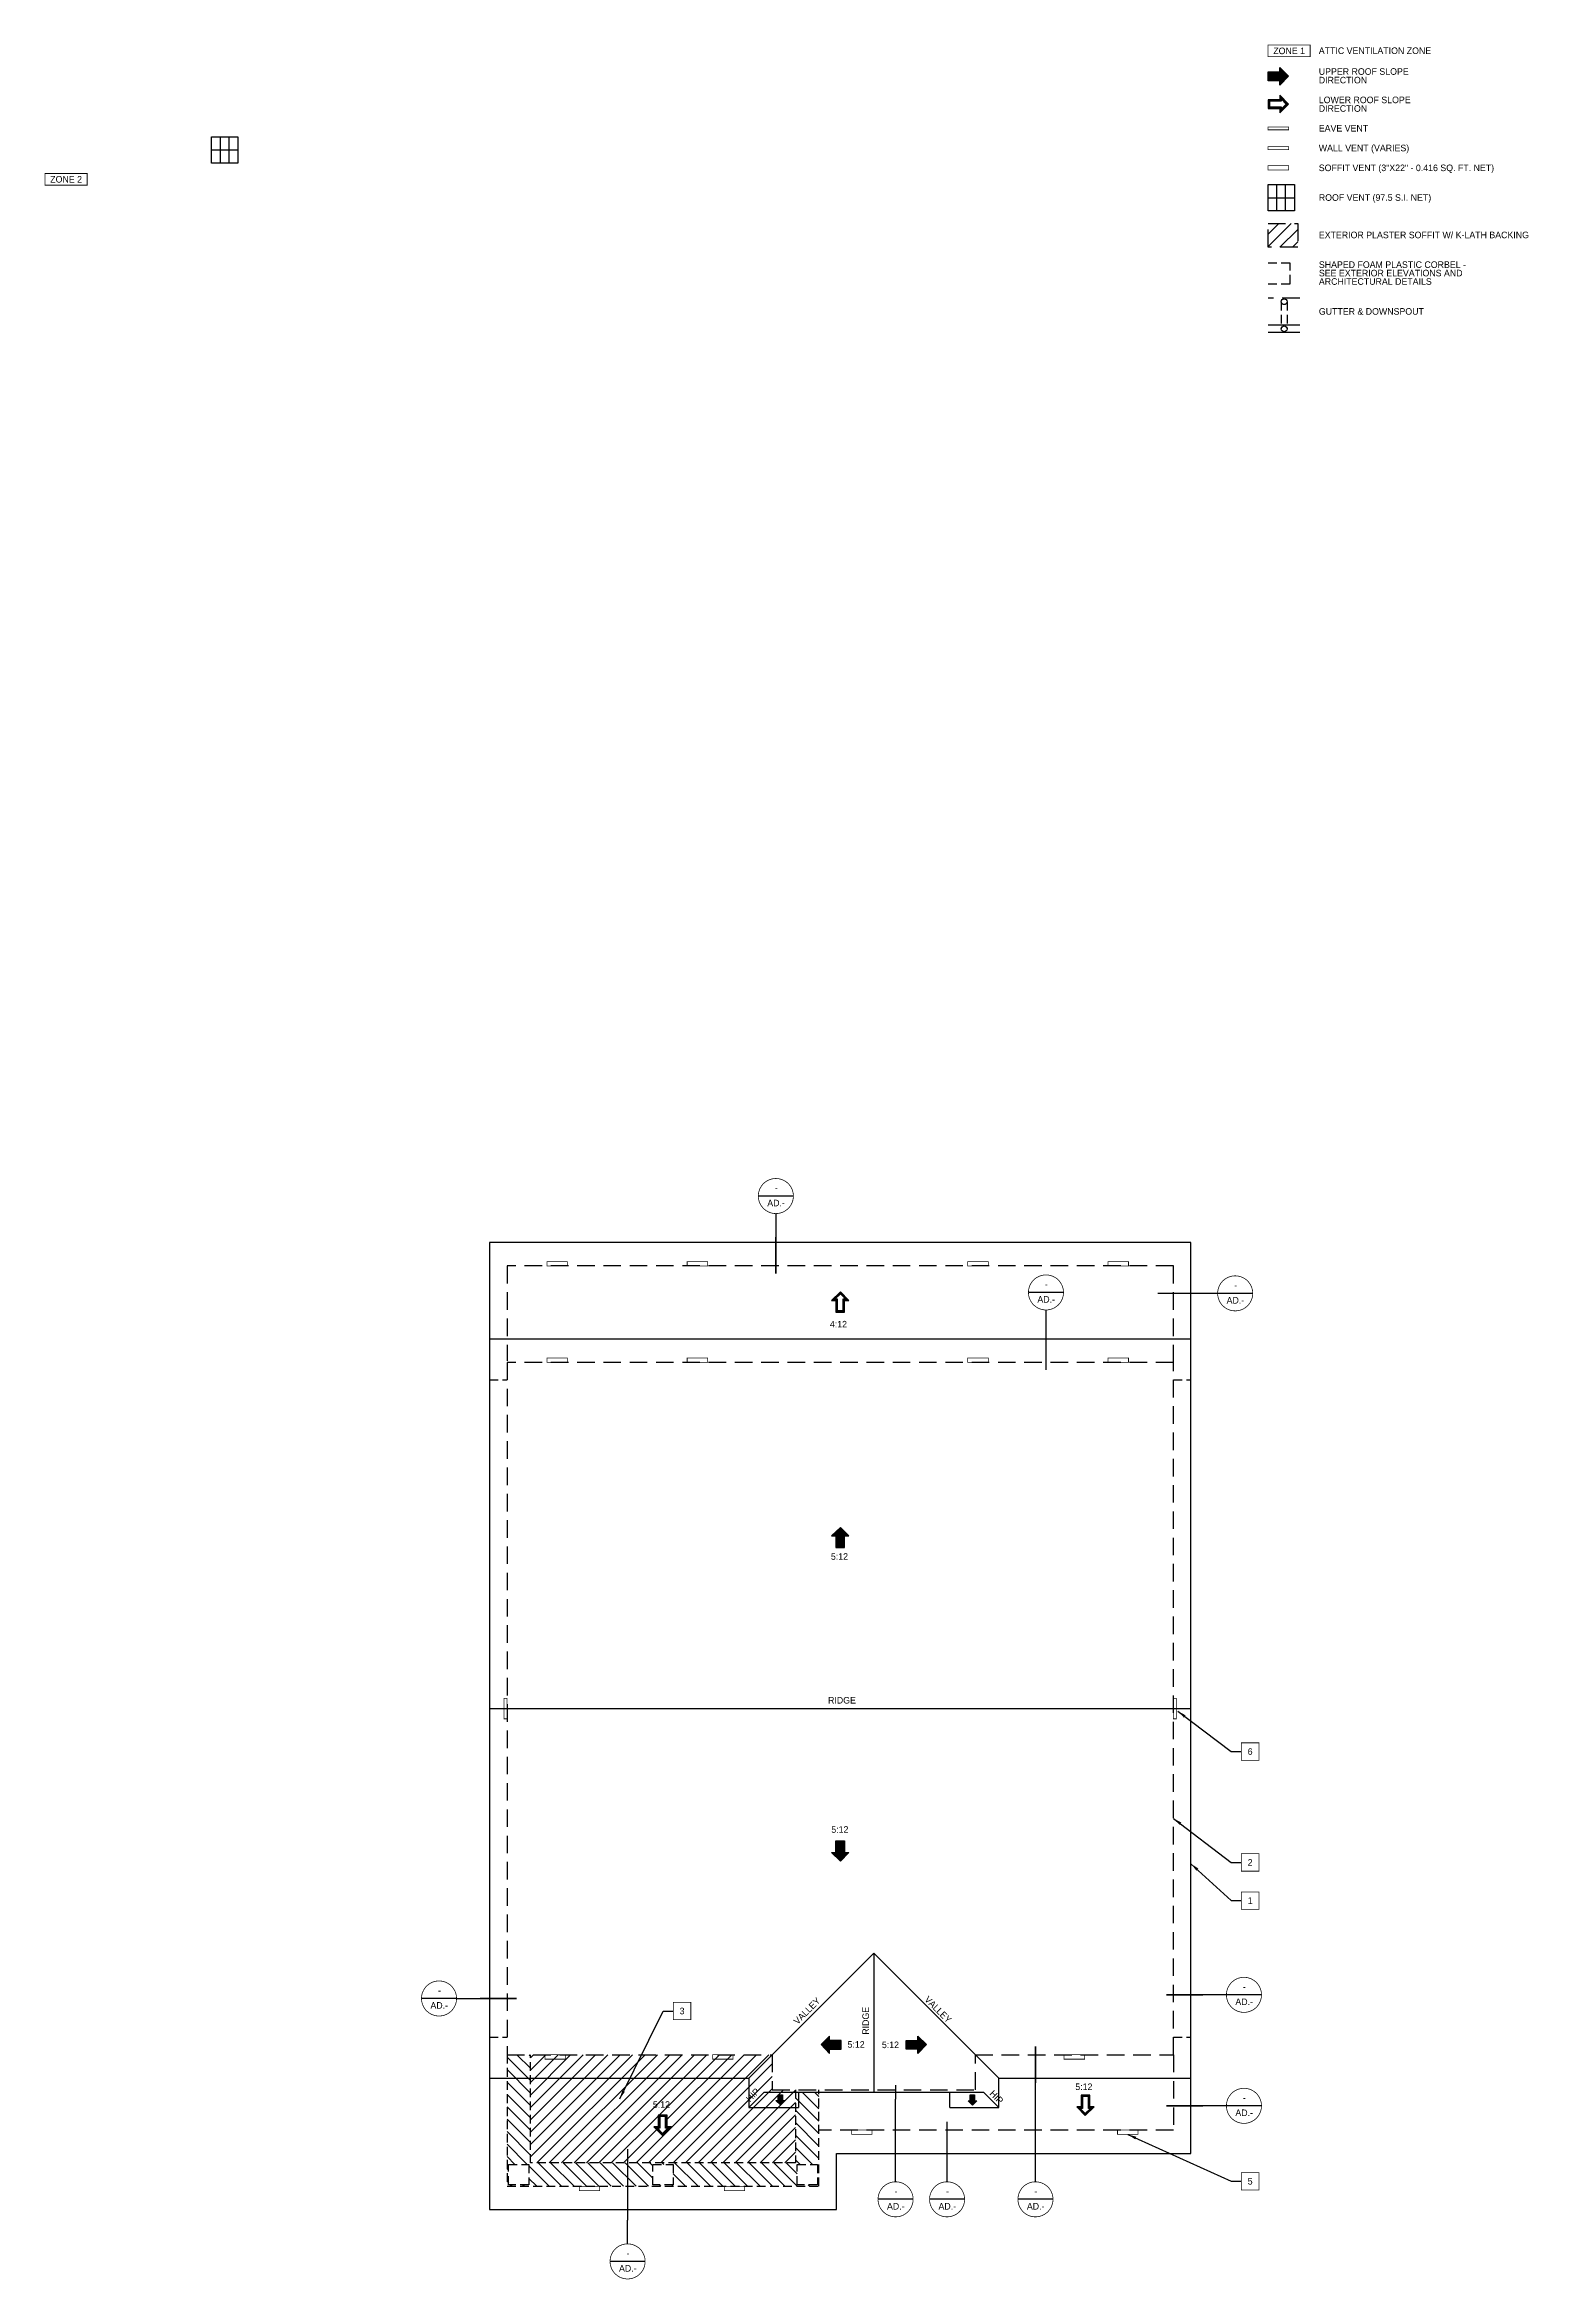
# Model space of a CAD drawing. Extents: x -1728 to 1117, y -1152 to 401.
# Drawn here: x 102 to 1117, y -1129 to 401 of the extents above; entities that cross this region are included whole.
import ezdxf

# ---------------------------------------------------------------- set-up
doc = ezdxf.new("R2010")
doc.units = 0
doc.header["$LTSCALE"] = 48
doc.header["$MEASUREMENT"] = 0
doc.linetypes.add('HIDDEN', pattern=[0.375, 0.25, -0.125])
doc.linetypes.add('HIDDEN2', pattern=[0.1875, 0.125, -0.0625])
for name, color, linetype in [('A-BLDG-BLW', 8, 'HIDDEN2'), ('A-GUTTER', 40, 'CONTINUOUS'), ('A-HATCH', 40, 'CONTINUOUS'), ('A-RF-CORBEL', 142, 'HIDDEN2'), ('A-RF-ROOF', 242, 'CONTINUOUS'), ('A-RF-WALL', 42, 'HIDDEN'), ('A-ROOF-WALL', 42, 'HIDDEN'), ('A-SYM', 2, 'CONTINUOUS'), ('A-SYM-TEXT', 3, 'CONTINUOUS'), ('A-SYMTEXT', 2, 'CONTINUOUS'), ('A-TEXT', 3, 'CONTINUOUS')]:
    doc.layers.add(name, color=color, linetype=linetype)
doc.styles.get("Standard").update_dxf_attribs({"font": 'ERASMD.TTF', "height": 4.5})
doc.dimstyles.new('ARROW$7', dxfattribs={"dimscale": 48, "dimtxt": 0.18, "dimasz": 0.125, "dimexe": 0.1875, "dimexo": 0.0625, "dimgap": 0.09375, "dimtad": 1, "dimdec": 4, "dimzin": 3, "dimdsep": 46, "dimlunit": 4, "dimtxsty": 'Standard', "dimcen": 0.09375, "dimdle": 0.125, "dimclrd": 7, "dimclre": 7, "dimclrt": 7, "dimadec": 0, "dimazin": 0, "dimtfac": 1, "dimtdec": 4, "dimtofl": 0, "dimtmove": 2, "dimatfit": 3, "dimfxl": 1, "dimfrac": 2, "dimtolj": 1, "dimtzin": 0, "dimarcsym": 0})
pattern_1 = [(135, (-9425.10935584799, 42603.54012842233), (-4.242640687119286, -4.242640687119285), [])]

# ---------------------------------------------------------------- blocks, each defined once
blk = doc.blocks.new('ROOF ARROW 1')
at = {"layer": 'A-SYM-TEXT'}
h = blk.add_hatch(color=256, dxfattribs=at)
h.paths.add_polyline_path([(-8, 3), (-8, 6.000000000007276), (-13.84451850976257, 0.1554814902119688), (-8, -5.999999999992724), (-7.999999999998181, -3), (0, -3), (0, 3)])
h.paths.add_polyline_path([(-1, 2), (-1, -2), (-9, -2), (-9.000000000001819, -3.494470869867655), (-12.44839124063583, 0.1373951969799236), (-8.999999999998181, 3.585786437615752), (-9.000000000001819, 2)], flags=16)
blk.add_lwpolyline([(-13.8445185097662, 0.1554814902192447), (-8, -6), (-8, -3), (0, -3), (0, 3), (-8, 3), (-8, 6), (-13.8445185097662, 0.1554814902192447)], dxfattribs=at)
blk.add_lwpolyline([(-12.44839124063583, 0.1373951969799236), (-9, -3.494470869874931), (-9, -2), (-1, -2), (-1, 2), (-9, 2), (-9, 3.585786437623028)], close=True, dxfattribs=at)

msp = doc.modelspace()

# ---------------------------------------------------------------- hatches: boundary and pattern name
at = {"layer": 'A-HATCH'}
h = msp.add_hatch(dxfattribs=at)
h.set_pattern_fill('ANSI31,_O', color=256, scale=48)
h.set_pattern_definition([(45, (-13922.41071993198, 45052.51682765954), (-4.242640687119285, 4.242640687119286), [])])
h.paths.add_polyline_path([(959.2207709028917, 278.2030226237512), (938.9565797448922, 278.2030226237512), (938.9565797448922, 261.9849025771509), (959.2207709028917, 261.9849025771509)])
h = msp.add_hatch(dxfattribs=at)
h.set_pattern_fill('ANSI31,_O', color=256, scale=48, angle=90)
h.set_pattern_definition(pattern_1)
h.paths.add_polyline_path([(434.1194349827492, -991.4659181691295), (434.1194349827492, -975.4659181691295), (418.1194349823727, -975.4659181691368), (418.1194349823782, -991.4659181691295)])
h.paths.add_polyline_path([(434.1194349827456, -991.4659181691222), (418.11943498238, -991.4659181691295), (418.1194349824018, -1065.465918169304), (631.6194349818525, -1065.465918169231), (631.619434981827, -1000.965918169268), (617.6194349823472, -1000.965918169275), (617.6194349823472, -1011.465918169275), (615.6194349818325, -1011.465918169275), (615.6194349818452, -1049.465918169231), (434.1194349827492, -1049.465918169304)])
h.paths.add_polyline_path([(433.1194349825582, -1050.465918169275), (433.1194349825582, -1064.465918169275), (419.119434983626, -1064.465918169275), (419.1194349836242, -1050.465918169275)], flags=16)
h.paths.add_polyline_path([(517.8694349830894, -1050.465918169282), (531.8694349820253, -1050.465918169275), (531.8694349820234, -1064.465918169275), (517.8694349830894, -1064.465918169275)], flags=16)
h.paths.add_polyline_path([(616.6194349826437, -1050.465918169282), (630.6194349815541, -1050.465918169282), (630.6194349815541, -1064.465918169268), (616.6194349826219, -1064.46591816929)], flags=16)
h = msp.add_hatch(dxfattribs=at)
h.set_pattern_fill('ANSI31,_O', color=256, scale=48)
h.set_pattern_definition([(45, (-9425.10935584799, 42603.54012842233), (-4.242640687119285, 4.242640687119286), [])])
h.paths.add_polyline_path([(615.6194349818325, -1011.465918169282), (583.6194349823982, -1011.465918169268), (583.6194349823982, -991.4659181691222), (434.1194349827492, -991.4659181691222), (434.1194349827474, -1049.465918169304), (615.6194349818452, -1049.465918169231)])
h.paths.add_polyline_path([(530.3238384583419, -1024.786700623632), (524.4793199485539, -1030.631219133391), (518.3238384583419, -1024.786700623625), (521.3238384583401, -1024.786700623625), (521.3238384583401, -1016.786700623625), (527.3238384583401, -1016.786700623625), (527.3238384583401, -1024.786700623625)], flags=16)
h.paths.add_polyline_path([(615.6194349818288, -1000.965918169282), (594.1194349824091, -1000.965918169275), (583.6194349823963, -1011.465918169275), (615.6194349818325, -1011.465918169275)], flags=17)
h.paths.add_polyline_path([(599.6194349823982, -975.4659181691222), (583.6194349823982, -991.4659181691295), (583.6194349823982, -1011.465918169268), (594.1194349823945, -1000.965918169275), (615.619434981827, -1000.965918169275), (615.619434981827, -999.465918169275), (599.6194349823982, -999.465918169275)])
h.paths.add_polyline_path([(599.6194349823854, -975.4659181691295), (434.1194349827492, -975.4659181691295), (434.1194349827492, -991.4659181691295), (583.6194349823872, -991.4659181691295)])
h.paths.add_polyline_path([(584.2987458827047, -1009.712519102575), (593.1931390374848, -1000.818125947791), (588.4131749007029, -996.0381618110168), (579.5187817459228, -1004.932554965801)], flags=24)
h = msp.add_hatch(dxfattribs=at)
h.set_pattern_fill('ANSI31,_O', color=256, scale=48, angle=90)
h.set_pattern_definition(pattern_1)
h.paths.add_polyline_path([(617.619434982349, -1000.965918169275), (615.619434981827, -1000.965918169275), (615.6194349818325, -1011.465918169275), (617.6194349823472, -1011.465918169275)])
at = {"layer": 'A-SYM-TEXT'}
for points in [[(952.801098254673, 379.0954529189876), (946.9565797448922, 372.9399714287974), (946.9565797448922, 375.9399714287974), (938.9565797448922, 375.9399714287974), (938.9565797448922, 378.9399714287974), (938.9565797448922, 381.9399714287974), (946.9565797448922, 381.9399714287974), (946.9565797448922, 384.9399714287974)], [(646.2749164725665, -614.408860586218), (640.1194349823472, -620.2533790959988), (643.1194349823472, -620.2533790959988), (643.1194349823472, -628.2533790959988), (646.1194349823472, -628.2533790959988), (649.1194349823472, -628.2533790959988), (649.1194349823472, -620.2533790959988), (652.1194349823472, -620.2533790959988)], [(646.2749164725665, -842.8467228062782), (640.1194349823472, -837.0022042964974), (643.1194349823472, -837.0022042964974), (643.1194349823472, -829.0022042964974), (646.1194349823472, -829.0022042964974), (649.1194349823472, -829.0022042964974), (649.1194349823472, -837.0022042964974), (652.1194349823472, -837.0022042964974)], [(633.0270673355517, -968.5234622653934), (638.8715858453324, -974.6789437556126), (638.8715858453324, -971.6789437556126), (646.8715858453324, -971.6789437556126), (646.8715858453324, -968.6789437556126), (646.8715858453324, -965.6789437556126), (638.8715858453324, -965.6789437556126), (638.8715858453324, -962.6789437556126)], [(705.2118026292846, -968.5234622653934), (699.3672841195039, -974.6789437556126), (699.3672841195039, -971.6789437556126), (691.3672841195039, -971.6789437556126), (691.3672841195039, -968.6789437556126), (691.3672841195039, -965.6789437556126), (699.3672841195039, -965.6789437556126), (699.3672841195039, -962.6789437556126)], [(605.2027492669276, -1009.685789006549), (602.125008521818, -1006.763529751659), (603.625008521818, -1006.763529751659), (603.625008521818, -1002.763529751659), (605.125008521818, -1002.763529751659), (606.625008521818, -1002.763529751659), (606.625008521818, -1006.763529751659), (608.125008521818, -1006.763529751659)], [(736.7140299800285, -1009.851140254816), (733.6362892349189, -1006.928880999925), (735.1362892349189, -1006.928880999925), (735.1362892349189, -1002.928880999925), (736.6362892349189, -1002.928880999925), (738.1362892349189, -1002.928880999925), (738.1362892349189, -1006.928880999925), (739.6362892349189, -1006.928880999925)]]:
    msp.add_hatch(color=7, dxfattribs=at).paths.add_polyline_path(points)

# ---------------------------------------------------------------- linework, layer by layer
at = {"layer": 'A-BLDG-BLW'}
for points in [[(418.1194349823727, -975.4659181691295), (418.1194349824036, -1065.465918169304), (631.6194349818525, -1065.465918169231), (631.619434981827, -999.465918169275)], [(615.619434981827, -999.465918169275), (615.6194349818452, -1049.465918169231), (434.1194349827492, -1049.465918169304), (434.1194349827492, -975.4659181691295)]]:
    msp.add_lwpolyline(points, dxfattribs=at)
at = {"layer": 'A-GUTTER', "linetype": 'HIDDEN2'}
for p, q in [((947.9530997214497, 224.659934335763), (947.9530997214497, 206.0465082090486)), ((951.9530997214497, 224.659934335763), (951.9530997214497, 206.0465082090486))]:
    msp.add_line(p, q, dxfattribs=at)
at = {"layer": 'A-GUTTER'}
for p, q in [((960.5980675924111, 208.5465082090486), (938.9565797448922, 208.5465082090486)), ((960.5980675924111, 203.5465082090486), (938.9565797448922, 203.5465082090486))]:
    msp.add_line(p, q, dxfattribs=at)
for centre in [(949.9530997214497, 224.659934335763), (949.9530997214497, 206.0465082090486)]:
    msp.add_circle(centre, 2, dxfattribs=at)
at = {"layer": 'A-RF-CORBEL'}
msp.add_lwpolyline([(938.9565797448922, 236.9490559994556), (953.9565797448959, 236.9490559994556), (953.9565797448922, 250.9490559994556), (938.9565797448922, 250.9490559994556)], dxfattribs=at)
at = {"layer": 'A-RF-ROOF', "linetype": 'HIDDEN2'}
for p, q in [((406.1194349823763, -513.4659181693332), (418.11943498246, -513.465918169406)), ((874.1194349824236, -513.4659181693623), (886.1194349825073, -513.4659181694351)), ((406.11943498238, -963.4659181691295), (418.1194349824636, -963.4659181692023)), ((874.11943498242, -963.4659181685474), (886.1194349825037, -963.4659181686202))]:
    msp.add_line(p, q, dxfattribs=at)
at = {"layer": 'A-RF-ROOF'}
for p, q in [((406.11943498238, -738.4659181692314), (886.1194349823309, -738.4659181692314)), ((669.1194349824182, -905.9659181691004), (583.6194349823982, -991.4659181691295)), ((669.1194349824182, -905.9659181691004), (754.6194349824382, -991.4659181691295)), ((669.1194349824182, -905.9659181691004), (669.1194349824182, -1000.965918169275)), ((594.1194349824054, -1000.965918169275), (583.6194349823982, -1011.465918169275)), ((594.1194349824054, -1000.965918169275), (744.1194349824309, -1000.965918169275)), ((617.6194349823472, -1000.965918169275), (617.6194349823472, -1011.465918169275)), ((721.1194349821872, -1011.465918169275), (721.1194349821872, -1000.965918169275)), ((744.1194349824309, -1000.965918169275), (754.6194349824382, -1011.465918169275))]:
    msp.add_line(p, q, dxfattribs=at)
for points in [[(886.1194349823636, -513.4659181693478), (886.1194349823636, -513.4659181693623), (886.1194349823054, -419.4659181683437), (406.1194349823836, -419.465918168562), (406.1194349823782, -513.4659181693332), (406.1194349823782, -513.4659181693332)], [(886.1194349823454, -485.465918169115), (406.11943498238, -485.4659181693041), (406.11943498238, -991.4659181691295), (583.6194349823982, -991.4659181691295), (583.6194349823982, -1011.465918169275), (617.6194349823472, -1011.465918169275)], [(721.1194349821872, -1011.465918169275), (754.6194349824345, -1011.465918169275), (754.6194349824382, -991.4659181691295), (886.1194349824345, -991.4659181691441), (886.1194349822272, -485.465918169115)], [(406.1194349823818, -963.4659181691295), (406.1194349823818, -963.4659181691295), (406.1194349824164, -1081.465918169304), (643.6194349818561, -1081.465918169304), (643.6194349818434, -1042.965918169333), (886.1194349824309, -1042.965918169333), (886.1194349824382, -963.4659181691441), (886.1194349824382, -963.4659181691441)]]:
    msp.add_lwpolyline(points, dxfattribs=at)
at = {"layer": 'A-RF-WALL'}
for p, q in [((874.1194349820707, -435.4659181683292), (418.1194349823763, -435.4659181686347)), ((418.1194349823763, -435.4659181686347), (418.11943498242, -500.4659181692605)), ((874.1194349824164, -501.4659181691004), (874.1194349820707, -435.4659181683292)), ((874.1194349824164, -501.4659181691004), (418.1194349823727, -501.4659181693332)), ((418.1194349823727, -501.4659181693332), (418.1194349823727, -975.4659181691295)), ((874.1194349824564, -975.4659181691441), (874.1194349822144, -501.4659181691004)), ((418.1194349823727, -975.4659181691295), (599.6194349823982, -975.4659181691295)), ((599.6194349823982, -975.4659181691295), (599.6194349823982, -999.465918169275)), ((738.6194349824345, -999.465918169275), (738.6194349824345, -975.4659181691295)), ((738.6194349824345, -975.4659181691295), (874.1194349824564, -975.4659181691441)), ((599.6194349823982, -999.465918169275), (738.6194349824345, -999.465918169275))]:
    msp.add_line(p, q, dxfattribs=at)
msp.add_lwpolyline([(938.9565797448922, 278.2030226237512), (959.2207709028917, 278.2030226237512), (959.2207709028917, 261.9849025771509), (938.9565797448922, 261.9849025771509)], close=True, dxfattribs=at)
msp.add_lwpolyline([(874.1194349824309, -975.4659181691441), (874.1194349824309, -1026.965918169246), (631.6194349818379, -1026.965918169333)], dxfattribs=at)
at = {"layer": 'A-RF-WALL', "linetype": 'HIDDEN2'}
for points in [[(419.1194349836242, -1050.465918169275), (433.1194349825582, -1050.465918169275), (433.1194349825582, -1064.465918169275), (419.1194349836242, -1064.465918169275)], [(517.8694349830894, -1050.465918169275), (531.8694349820234, -1050.465918169275), (531.8694349820234, -1064.465918169275), (517.8694349830894, -1064.465918169275)], [(616.6194349826201, -1050.465918169275), (630.6194349815541, -1050.465918169275), (630.6194349815541, -1064.465918169275), (616.6194349826201, -1064.465918169275)]]:
    msp.add_lwpolyline(points, close=True, dxfattribs=at)
at = {"layer": 'A-ROOF-WALL'}
msp.add_line((960.5980675924111, 227.159934335763), (938.9565797448922, 227.159934335763), dxfattribs=at)
at = {"layer": 'A-SYM', "linetype": 'Continuous'}
for p, q in [((221.9949672383045, 319.5296741059392), (221.9949672383045, 337.5296741059392)), ((227.9949672383045, 319.5296741059392), (227.9949672383045, 337.5296741059392)), ((215.9949672383045, 328.5296741059392), (233.9949672383045, 328.5296741059392)), ((938.9565797448922, 295.7939624541286), (956.9565797448922, 295.7939624541286)), ((944.9565797448922, 286.7939624541286), (944.9565797448922, 304.7939624541286)), ((950.9565797448922, 286.7939624541286), (950.9565797448922, 304.7939624541286))]:
    msp.add_line(p, q, dxfattribs=at)
at = {"layer": 'A-SYM', "const_width": 0.5}
for points in [[(938.9565797448922, 392.346204933212), (938.9565797448922, 400.346204933212), (967.756444968767, 400.346204933212), (967.756444968767, 392.346204933212)], [(102.0177919757516, 304.4160794399904), (102.0177919757516, 312.4160794399904), (130.8176571996264, 312.4160794399904), (130.8176571996264, 304.4160794399904)], [(938.9565797448922, 314.8347280787675), (938.9565797448922, 317.8347280787675), (952.9565797448922, 317.8347280787675), (952.9565797448922, 314.8347280787675)], [(445.4140366250867, -435.4659181689185), (445.4140366250867, -432.4659181689185), (459.4140366250867, -432.4659181689185), (459.4140366250867, -435.4659181689185)], [(541.4140366250867, -435.4659181689185), (541.4140366250867, -432.4659181689185), (555.4140366250867, -432.4659181689185), (555.4140366250867, -435.4659181689185)], [(733.4140366250867, -435.4659181689185), (733.4140366250867, -432.4659181689185), (747.4140366250867, -432.4659181689185), (747.4140366250867, -435.4659181689185)], [(829.4140366250867, -435.4659181689185), (829.4140366250867, -432.4659181689185), (843.4140366250867, -432.4659181689185), (843.4140366250867, -435.4659181689185)], [(445.4140366251304, -501.4659181691659), (445.4140366251304, -498.4659181691659), (459.4140366251304, -498.4659181691659), (459.4140366251304, -501.4659181691659)], [(541.4140366251304, -501.4659181691659), (541.4140366251304, -498.4659181691659), (555.4140366251304, -498.4659181691659), (555.4140366251304, -501.4659181691659)], [(733.4140366251304, -501.4659181691659), (733.4140366251304, -498.4659181691659), (747.4140366251304, -498.4659181691659), (747.4140366251304, -501.4659181691659)], [(829.4140366251304, -501.4659181691659), (829.4140366251304, -498.4659181691659), (843.4140366251304, -498.4659181691659), (843.4140366251304, -501.4659181691659)], [(444.0307505056862, -978.4659181691222), (444.0307505056862, -975.4659181691222), (458.0307505056862, -975.4659181691222), (458.0307505056862, -978.4659181691222)], [(558.796155319551, -978.4659181691368), (558.796155319551, -975.4659181691368), (572.796155319551, -975.4659181691368), (572.796155319551, -978.4659181691368)], [(799.3694349824455, -978.4659181691368), (799.3694349824455, -975.4659181691368), (813.3694349824455, -975.4659181691368), (813.3694349824455, -978.4659181691368)], [(653.9612167278847, -1029.965918169326), (653.9612167278847, -1026.965918169326), (667.9612167278847, -1026.965918169326), (667.9612167278847, -1029.965918169326)], [(835.8806762184558, -1029.96591816926), (835.8806762184558, -1026.96591816926), (849.8806762184558, -1026.96591816926), (849.8806762184558, -1029.96591816926)], [(467.5658522690374, -1068.465918169282), (467.5658522690374, -1065.465918169282), (481.5658522690374, -1065.465918169282), (481.5658522690374, -1068.465918169282)], [(566.755094618713, -1068.465918169253), (566.755094618713, -1065.465918169253), (580.755094618713, -1065.465918169253), (580.755094618713, -1068.465918169253)]]:
    msp.add_lwpolyline(points, close=True, dxfattribs=at)
at = {"layer": 'A-SYM', "linetype": 'Continuous'}
for points in [[(215.9949672383045, 337.5296741059392), (233.9949672383045, 337.5296741059392), (233.9949672383045, 319.5296741059392), (215.9949672383045, 319.5296741059392)], [(938.9565797448922, 304.7939624541286), (956.9565797448922, 304.7939624541286), (956.9565797448922, 286.7939624541286), (938.9565797448922, 286.7939624541286)]]:
    msp.add_lwpolyline(points, close=True, dxfattribs=at)
at = {"layer": 'A-SYM', "linetype": 'Continuous', "const_width": 0.5}
msp.add_lwpolyline([(938.9565797448922, 342.3321627173827), (938.9565797448922, 344.3321627173827), (952.9565797448922, 344.3321627173827), (952.9565797448922, 342.3321627173827)], close=True, dxfattribs=at)
at = {"layer": 'A-SYM', "linetype": 'HIDDEN2', "const_width": 0.5}
for points in [[(938.9565797448922, 328.8208977871946), (938.9565797448922, 330.8208977871946), (952.9565797448922, 330.8208977871946), (952.9565797448922, 328.8208977871946)], [(416.1194349822308, -745.4659181691222), (418.1194349822308, -745.4659181691222), (418.1194349822308, -731.4659181691222), (416.1194349822308, -731.4659181691222)], [(876.1194349824782, -745.4659181691222), (874.1194349824782, -745.4659181691222), (874.1194349824782, -731.4659181691222), (876.1194349824782, -731.4659181691222)]]:
    msp.add_lwpolyline(points, close=True, dxfattribs=at)
at = {"layer": 'A-SYM', "color": 1, "const_width": 0.5}
for points in [[(920.6738983437444, -761.9133072705135), (932.6738983437444, -761.9133072705135), (932.6738983437444, -773.9133072705135), (920.6738983437444, -773.9133072705135)], [(920.6738983435334, -837.7556283313079), (932.6738983435334, -837.7556283313079), (932.6738983435334, -849.7556283313079), (920.6738983435334, -849.7556283313079)], [(920.6738983435334, -863.9282067636141), (932.6738983435334, -863.9282067636141), (932.6738983435334, -875.9282067636141), (920.6738983435334, -875.9282067636141)], [(531.9257461532852, -939.4902580779071), (543.9257461532852, -939.4902580779071), (543.9257461532852, -951.4902580779071), (531.9257461532852, -951.4902580779071)], [(920.6738983435334, -1056.085915169568), (932.6738983435334, -1056.085915169568), (932.6738983435334, -1068.085915169568), (920.6738983435334, -1068.085915169568)]]:
    msp.add_lwpolyline(points, close=True, dxfattribs=at)
at = {"layer": 'A-SYM-TEXT', "color": 7}
for points in [[(952.801098254673, 379.0954529189876), (946.9565797448922, 372.9399714287974), (946.9565797448922, 375.9399714287974), (938.9565797448922, 375.9399714287974), (938.9565797448922, 381.9399714287974), (946.9565797448922, 381.9399714287974), (946.9565797448922, 384.9399714287974), (952.801098254673, 379.0954529189876)], [(646.2749164725665, -614.4088605862325), (640.1194349823472, -620.2533790959988), (643.1194349823472, -620.2533790959988), (643.1194349823472, -628.2533790959988), (649.1194349823472, -628.2533790959988), (649.1194349823472, -620.2533790959988), (652.1194349823472, -620.2533790959988), (646.2749164725665, -614.4088605862325)], [(646.2749164725665, -842.8467228062636), (640.1194349823472, -837.0022042964974), (643.1194349823472, -837.0022042964974), (643.1194349823472, -829.0022042964974), (649.1194349823472, -829.0022042964974), (649.1194349823472, -837.0022042964974), (652.1194349823472, -837.0022042964974), (646.2749164725665, -842.8467228062636)], [(633.0270673355662, -968.5234622653934), (638.8715858453324, -974.6789437556126), (638.8715858453324, -971.6789437556126), (646.8715858453324, -971.6789437556126), (646.8715858453324, -965.6789437556126), (638.8715858453324, -965.6789437556126), (638.8715858453324, -962.6789437556126), (633.0270673355662, -968.5234622653934)], [(705.2118026292701, -968.5234622653934), (699.3672841195039, -974.6789437556126), (699.3672841195039, -971.6789437556126), (691.3672841195039, -971.6789437556126), (691.3672841195039, -965.6789437556126), (699.3672841195039, -965.6789437556126), (699.3672841195039, -962.6789437556126), (705.2118026292701, -968.5234622653934)], [(605.2027492669276, -1009.685789006542), (602.125008521818, -1006.763529751659), (603.625008521818, -1006.763529751659), (603.625008521818, -1002.763529751659), (606.625008521818, -1002.763529751659), (606.625008521818, -1006.763529751659), (608.125008521818, -1006.763529751659), (605.2027492669276, -1009.685789006542)], [(736.7140299800285, -1009.851140254808), (733.6362892349189, -1006.928880999925), (735.1362892349189, -1006.928880999925), (735.1362892349189, -1002.928880999925), (738.1362892349189, -1002.928880999925), (738.1362892349189, -1006.928880999925), (739.6362892349189, -1006.928880999925), (736.7140299800285, -1009.851140254808)]]:
    msp.add_lwpolyline(points, dxfattribs=at)
at = {"layer": 'A-SYMTEXT'}
for p, q in [((614.0918674065961, -387.5770893564604), (590.0997480430688, -387.5770893564604)), ((602.0997480431997, -399.5770893566059), (602.0997480431997, -415.7056175366361)), ((798.9364699343787, -453.5770893571371), (774.9443505708514, -453.5770893571371)), ((904.4306318545277, -454.2034674909573), (888.3021036744976, -454.2034674909573)), ((928.422751218055, -454.2034674909573), (904.4306318545277, -454.2034674909573)), ((786.9443505709824, -465.5770893572826), (786.9443505709824, -481.7056175373127)), ((383.5877019627496, -936.9109912601325), (359.5955825992223, -936.9109912601325)), ((383.5877019627496, -936.9109912601325), (399.7162301427798, -936.9109912601325)), ((910.4306318544932, -934.4240969408911), (894.3021036744631, -934.4240969408911)), ((934.4227512180205, -934.4240969408911), (910.4306318544932, -934.4240969408911)), ((684.0312551838888, -1062.406896176914), (684.0312551838888, -1005.861736982353)), ((779.7573897820857, -1062.406896176914), (779.7573897820857, -994.7783679973054)), ((910.4306318544932, -1010.398459502923), (894.3021036744631, -1010.398459502923)), ((934.4227512180205, -1010.398459502923), (910.4306318544932, -1010.398459502923)), ((719.2634237299517, -1062.406896176914), (719.2634237299517, -1046.278367996883)), ((696.0245286398986, -1074.409682402662), (672.0324092763713, -1074.409682402662)), ((731.2566971859615, -1074.409682402662), (707.2645778224341, -1074.409682402662)), ((791.7506632380955, -1074.409682402662), (767.7585438745682, -1074.409682402662)), ((500.6436514351535, -1104.906896177743), (500.6436514351535, -1088.778367997713)), ((512.6369248911633, -1116.909682403491), (488.644805527636, -1116.909682403491))]:
    msp.add_line(p, q, dxfattribs=at)
at = {"layer": 'A-SYMTEXT', "color": 1, "const_width": 0.5}
for points in [[(590.1015757011919, -387.7865182337173, 229.181663609521), (590.0997480430688, -387.5770893564677)], [(774.9461782289745, -453.786518234394, 229.181663609521), (774.9443505708514, -453.5770893571444)], [(904.4324595126509, -454.4128963682142, 229.181663609521), (904.4306318545277, -454.2034674909646)], [(359.5974102573455, -937.1204201373894, 229.181663609521), (359.5955825992223, -936.9109912601398)], [(910.4324595126163, -934.633525818148, 229.181663609521), (910.4306318544932, -934.4240969408984)], [(910.4324595126163, -1010.60788838018, 229.181663609521), (910.4306318544932, -1010.398459502931)], [(672.0342369344944, -1074.619111279919, 229.181663609521), (672.0324092763713, -1074.409682402669)], [(707.2664054805573, -1074.619111279919, 229.181663609521), (707.2645778224341, -1074.409682402669)], [(767.7603715326914, -1074.619111279919, 229.181663609521), (767.7585438745682, -1074.409682402669)], [(488.6466331857591, -1117.119111280748, 229.181663609521), (488.644805527636, -1116.909682403499)]]:
    msp.add_lwpolyline(points, format="xyb", dxfattribs=at)
at = {"layer": 'A-SYMTEXT', "const_width": 1}
for points in [[(602.0997480431997, -415.7056175366361), (602.0997480431997, -440.7247085810504)], [(888.3021036744976, -454.2034674909573), (863.2830126300832, -454.2034674909573)], [(786.9443505709824, -481.7056175373127), (786.9443505709824, -506.7247085817271)], [(399.7162301427798, -936.9109912601325), (424.7353211871941, -936.9109912601325)], [(894.3021036744631, -934.4240969408911), (869.2830126300487, -934.4240969408911)], [(779.7573897820857, -994.7783679973054), (779.7573897820857, -969.759276952891)], [(684.0312551838888, -1005.861736982353), (684.0312551838888, -996.1494855732435)], [(719.2634237299517, -1046.278367996883), (719.2634237299517, -1021.259276952469)], [(894.3021036744631, -1010.398459502923), (869.2830126300487, -1010.398459502923)], [(500.6436514351535, -1088.778367997713), (500.6436514351535, -1040.055455106447)]]:
    msp.add_lwpolyline(points, dxfattribs=at)

# ---------------------------------------------------------------- block references
at = {"layer": 'A-SYM-TEXT'}
for p, rotation in [((938.9565797448922, 359.957554666933), 180), ((646.1194349823472, -467.0394008691492), 270), ((813.9600059679669, -1003.124228994411), 90), ((524.6348014387786, -1016.786700623625), 90)]:
    msp.add_blockref('ROOF ARROW 1', p, dxfattribs=dict(at, rotation=rotation))

# ---------------------------------------------------------------- texts
at = {"layer": 'A-SYM-TEXT', "char_height": 4.5, "width": 10.82924567061127, "attachment_point": 5}
for s, insert in [('-', (602.3818701826476, -382.044579906853)), ('AD.-', (602.2480876259888, -392.3341690722718)), ('AD.-', (787.0926901537714, -458.3341690729485)), ('-', (787.2264727104302, -448.0445799075296)), ('AD.-', (916.5789714374478, -458.9605472067688)), ('-', (916.7127539941066, -448.6709580413499)), ('-', (371.8777047388012, -931.378481810525)), ('-', (922.712753994072, -928.8915874912836)), ('AD.-', (371.7439221821423, -941.6680709759439)), ('AD.-', (922.5789714374132, -939.1811766567025)), ('-', (922.712753994072, -1004.865950053316)), ('AD.-', (922.5789714374132, -1015.155539218735)), ('-', (684.3145314159501, -1068.877172953054)), ('-', (719.546699962013, -1068.877172953054)), ('-', (780.0406660141471, -1068.877172953054)), ('AD.-', (684.1807488592913, -1079.166762118473)), ('AD.-', (719.4129174053542, -1079.166762118473)), ('AD.-', (779.9068834574882, -1079.166762118473)), ('-', (500.9269276672148, -1111.377172953884)), ('AD.-', (500.793145110556, -1121.666762119303))]:
    msp.add_mtext(s, dxfattribs=dict(at, insert=insert))
at = {"layer": 'A-SYMTEXT', "color": 3}
for s, p in [('ATTIC VENTILATION ZONE', (973.6369263730048, 394.2306057426285)), ('UPPER ROOF SLOPE', (973.6369263730048, 379.983905253026)), ('DIRECTION', (973.6369263730048, 374.1060342985693)), ('LOWER ROOF SLOPE', (973.6369263730048, 360.5575041170487)), ('DIRECTION', (973.6369263730048, 354.6796331625919)), ('EAVE VENT', (973.6369263730048, 341.1311029810713)), ('WALL VENT (VARIES)', (973.6369263730048, 327.6198380508249)), ('SOFFIT VENT (3"X22" - 0.416 SQ. FT. NET)', (973.6369263730048, 314.0433198310457)), ('ROOF VENT (97.5 S.I. NET)', (973.6570994868853, 293.7218748969572)), ('EXTERIOR PLASTER SOFFIT W/ K-LATH BACKING', (973.6772726007657, 268.0998886036941)), ('SHAPED FOAM PLASTIC CORBEL - ', (973.6974457146462, 247.7784436696056)), ('SEE EXTERIOR ELEVATIONS AND ', (973.6974457146462, 242.0051602840504)), ('ARCHITECTURAL DETAILS', (973.6974457146462, 236.2318768984951)), ('GUTTER & DOWNSPOUT', (973.6772726007657, 215.7400059055326))]:
    msp.add_text(s, height=4.5, dxfattribs=at).set_placement(p)
at = {"layer": 'A-SYMTEXT', "char_height": 4.5, "width": 28.7998652238748, "attachment_point": 5}
for s, insert in [('ZONE 1', (953.3565123568296, 396.346204933212)), ('ZONE 2', (116.417724587689, 308.4160794399904))]:
    msp.add_mtext(s, dxfattribs=dict(at, insert=insert))
at = {"layer": 'A-TEXT'}
for s, p in [('4:12', (639.08970659644, -477.5573556104337)), ('5:12', (639.7711711335232, -636.5825952324212)), ('RIDGE', (637.8071774537457, -735.0082373090754)), ('5:12', (640.0491219791711, -823.4950979679761)), ('5:12', (651.1677631725706, -970.6305447135437)), ('5:12', (674.6496523094047, -970.8942575095189)), ('5:12', (517.9279133820874, -1011.77011177199)), ('5:12', (807.0203896054827, -999.6139110656204))]:
    msp.add_text(s, height=4.5, dxfattribs=at).set_placement(p)
for s, rotation, p in [('VALLEY', 45.00000000000239, (616.9476783075988, -955.0900877707154)), ('RIDGE', 90, (665.8165655618232, -961.7070051156243)), ('VALLEY', 315.0000000000047, (703.4698932985448, -938.0083159785408)), ('HIP', 45.00000000000239, (584.2987458827029, -1008.11919772365)), ('HIP', 315.0000000000047, (747.916267848901, -1002.454690529061))]:
    msp.add_text(s, height=4.5, rotation=rotation, dxfattribs=at).set_placement(p)
at = {"layer": 'A-TEXT', "char_height": 4.5, "width": 12, "attachment_point": 5}
for s, insert in [('6', (926.6738983437444, -767.9133072705135)), ('2', (926.6738983435334, -843.7556283313079)), ('1', (926.6738983435334, -869.9282067636141)), ('3', (537.9257461532852, -945.4902580779071)), ('5', (926.6738983435334, -1062.085915169568))]:
    msp.add_mtext(s, dxfattribs=dict(at, insert=insert))

# ---------------------------------------------------------------- leaders
at = {"layer": 'A-SYM-TEXT', "color": 7}
for points in [[(877.1194349825655, -740.1948739551135), (913.6738983437444, -767.9133072705135), (920.6738983437444, -767.9133072705135)], [(874.11943498236, -813.604795872865), (913.6738983435334, -843.7556283313079), (920.6738983435334, -843.7556283313079)], [(886.1194349823982, -844.6416704704079), (913.6738983435334, -869.9282067636141), (920.6738983435334, -869.9282067636141)], [(495.2255980315695, -1005.722890372263), (524.9257461532852, -945.4902580779071), (531.9257461532852, -945.4902580779071)], [(842.8806762184558, -1029.96591816926), (913.6738983435334, -1062.085915169568), (920.6738983435334, -1062.085915169568)]]:
    msp.add_leader(points, dimstyle='ARROW$7', dxfattribs=at)

doc.saveas('drawing.dxf')
